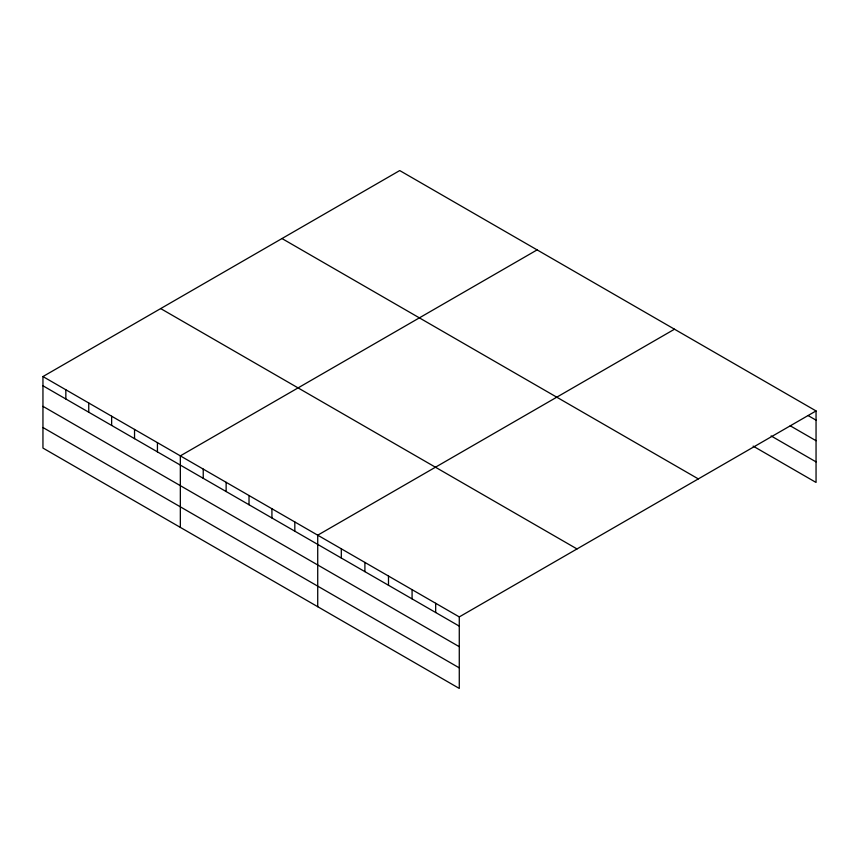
<?xml version="1.0" encoding="UTF-8"?>
<svg xmlns="http://www.w3.org/2000/svg" width="859" height="859" viewBox="0 0 859 859"><rect width="100%" height="100%" fill="white"/><g stroke="black" fill="none" stroke-linecap="round" stroke-linejoin="round"><path stroke-width="1.29" d="M459.275 646.698L459.275 616.912L42.95 376.553L42.95 448.065L459.275 688.435L459.275 646.698L42.95 406.339M753.139 446.122L816.05 482.447L816.05 410.935L399.725 170.565L42.95 376.553M537.111 249.894L180.336 455.871L180.336 527.383M674.498 329.212L317.723 535.189L317.723 606.712M459.275 616.912L816.05 410.935M808.19 415.616L816.05 420.158M790.216 425.796L816.05 440.71M771.114 435.942L816.05 461.884M281.988 238.544L698.313 478.903M160.687 308.585L577.012 548.944M42.95 385.777L459.275 626.136M42.95 427.514L459.275 667.872M435.674 603.297L435.674 612.521M412.084 589.671L412.084 598.895M388.493 576.056L388.493 585.28M364.903 562.43L364.903 571.654M341.313 548.815L341.313 558.039M294.82 521.971L294.82 531.195M271.927 508.753L271.927 517.977M249.024 495.536L249.024 504.759M226.132 482.318L226.132 491.541M203.229 469.089L203.229 478.323M157.433 442.653L157.433 451.877M134.541 429.436L134.541 438.659M111.638 416.218L111.638 425.441M88.745 403L88.745 412.223M65.842 389.771L65.842 398.995"/></g></svg>
